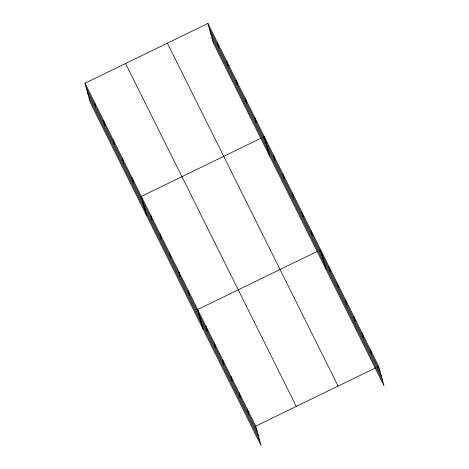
<?xml version="1.0" encoding="UTF-8"?>
<svg xmlns="http://www.w3.org/2000/svg" width="469" height="469" viewBox="0 0 469 469"><rect width="100%" height="100%" fill="white"/><g stroke="black" fill="none" stroke-linecap="round" stroke-linejoin="round"><path stroke-width="0.7" d="M84.995 83.242L255.728 426.145L261.069 445.55L90.341 102.647L84.995 83.242L207.931 23.45L378.659 366.353L384.005 385.758L213.272 42.855L207.931 23.45M261.051 138.173L141.339 196.4L146.68 215.804M262.98 137.235L264.27 136.608L269.616 156.013M317.39 251.331L197.678 309.558L203.024 328.962M319.325 250.393L320.608 249.766L325.955 269.171M255.728 426.145L375.44 367.919M377.369 366.981L378.659 366.353M209.227 28.163L379.954 371.067M210.563 33.012L381.291 375.915M211.935 38.007L382.669 380.91M167.363 43.183L338.09 386.087M125.563 63.508L296.297 406.412M86.296 87.955L257.024 430.859M87.633 92.803L258.36 435.707M89.004 97.798L259.738 440.702M370.363 349.698L371.665 354.412M362.074 333.043L363.369 337.756M353.778 316.387L355.08 321.101M345.489 299.732L346.784 304.445M337.193 283.077L338.495 287.79M328.904 266.421L330.199 271.135M311.223 230.906L312.518 235.62M301.831 212.047L303.126 216.76M292.439 193.187L293.735 197.9M283.047 174.327L284.349 179.041M273.662 155.468L274.957 160.181M254.878 117.748L256.18 122.462M245.486 98.889L246.788 103.602M236.1 80.029L237.396 84.742M226.709 61.169L228.004 65.883M217.317 42.31L218.618 47.023M247.433 409.49L248.734 414.203M239.143 392.834L240.439 397.548M230.848 376.179L232.149 380.892M222.558 359.524L223.854 364.237M214.263 342.868L215.564 347.582M205.973 326.213L207.269 330.926M188.286 290.698L189.587 295.411M178.9 271.838L180.196 276.552M169.508 252.979L170.804 257.692M160.117 234.119L161.418 238.832M150.731 215.259L152.026 219.973M131.947 177.54L133.243 182.253M122.556 158.68L123.857 163.394M113.17 139.821L114.465 144.534M103.778 120.961L105.074 125.674M94.386 102.101L95.688 106.815"/></g></svg>
